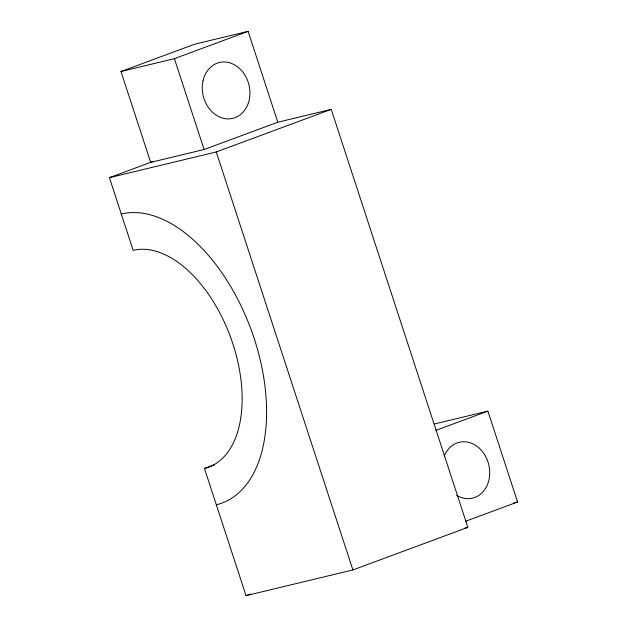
<?xml version="1.0" encoding="UTF-8"?>
<svg xmlns="http://www.w3.org/2000/svg" width="627" height="627" viewBox="0 0 627 627"><rect width="100%" height="100%" fill="white"/><g stroke="black" fill="none" stroke-linecap="round" stroke-linejoin="round"><path stroke-width="0.94" d="M277.8 122.218L204.112 149.524L150.676 162.369L120.98 71.509L194.668 44.203L248.104 31.35L277.8 122.218L331.236 109.364L467.852 527.354L352.899 569.943L246.035 595.65L204.449 468.44A114.898 65.631 69.7 0 0 232.93 343.972A114.898 65.631 69.7 0 0 133.175 250.353L109.411 177.66L153.411 161.358M120.98 71.509L174.408 58.656L248.104 31.35M109.411 177.66L216.26 151.961L331.236 109.364M204.449 468.44L214.481 464.725M435.851 430.396L487.892 411.116L517.588 501.984L465.547 521.264M246.035 595.65L250.604 593.957M434.456 423.97L487.892 411.116M513.842 502.885L517.588 501.984M465.038 528.028L467.852 527.354M216.26 151.961L352.899 569.943M174.408 58.656L204.112 149.524M444.277 455.9A28.724 23.52 76.5 0 1 475.697 445.429A28.724 23.52 76.5 0 1 487.72 483.958A28.724 23.52 76.5 0 1 456.558 495.267M121.293 214.011A153.192 87.514 69.7 0 1 254.303 338.831A153.192 87.514 69.7 0 1 216.331 504.782M203.14 80.342A28.724 23.52 76.5 0 0 232.053 118.534A28.724 23.52 76.5 0 0 243.119 72.434A28.724 23.52 76.5 0 0 203.14 80.342"/></g></svg>
